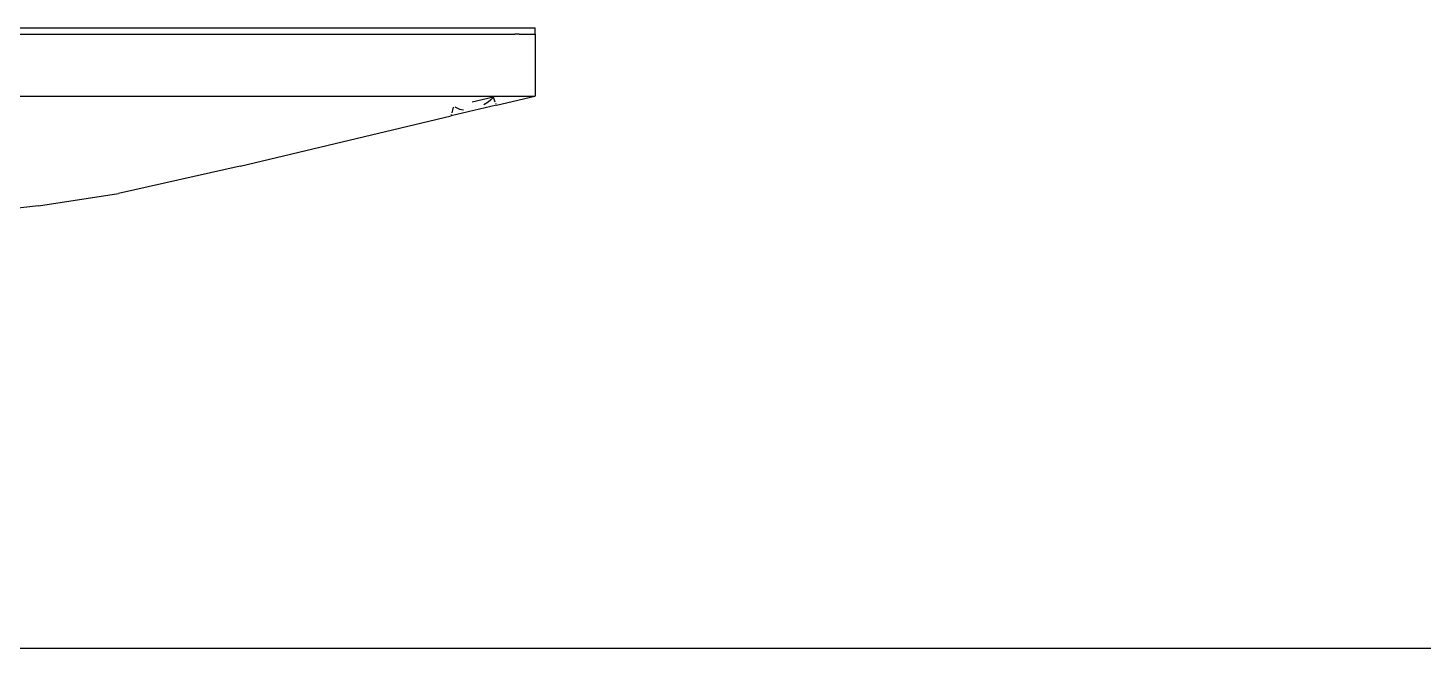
# Model space of a CAD drawing. Header units: millimetres. Extents: x 5625199 to 7433318, y -3316392 to -2552493.
# Drawn here: x 5806174.3 to 5806551.2, y -2586118.3 to -2585950.9 of the extents above; entities that cross this region are included whole.
import ezdxf

# ---------------------------------------------------------------- set-up
doc = ezdxf.new("R2010")
doc.units = ezdxf.units.MM
doc.layers.add('PL-活动家具', color=15, linetype='Continuous')

# ---------------------------------------------------------------- blocks, each defined once
blk = doc.blocks.new('GW21')
for p, q in [((5240085.88, -2566695.74), (5240676.33, -2566695.74)), ((5240470.03, -2566694.02), (5240687.33, -2566694.02)), ((5240676.33, -2566695.74), (5240681.83, -2566695.74)), ((5240683.02, -2566695.74), (5240681.83, -2566695.74)), ((5240683.02, -2566695.74), (5240687.33, -2566695.74)), ((5240687.33, -2566695.74), (5240687.33, -2566694.02)), ((5240687.33, -2566695.74), (5240687.33, -2566712.41)), ((5240077.82, -2566712.41), (5240687.23, -2566712.41)), ((5240676.82, -2566714.91), (5240664.62, -2566717.8)), ((5240676.09, -2566712.7), (5240670.29, -2566714.07)), ((5240674.58, -2566714.08), (5240673.46, -2566714.8)), ((5240675.33, -2566713.44), (5240674.58, -2566714.08)), ((5240676.09, -2566712.7), (5240675.33, -2566713.44)), ((5240676.53, -2566714.04), (5240676.09, -2566712.7)), ((5240676.73, -2566714.62), (5240676.67, -2566714.46)), ((5240676.82, -2566714.91), (5240676.77, -2566714.75)), ((5240676.82, -2566714.91), (5240687.23, -2566712.41)), ((5240687.33, -2566712.41), (5240687.23, -2566712.41)), ((5240607.63, -2566731.33), (5240664.62, -2566717.8)), ((5240664.62, -2566717.8), (5240664.66, -2566717.65)), ((5240664.7, -2566717.53), (5240664.74, -2566717.38)), ((5240664.86, -2566716.97), (5240665.29, -2566715.45)), ((5240665.59, -2566715.37), (5240666.11, -2566715.63)), ((5240666.11, -2566715.63), (5240666.86, -2566715.92)), ((5240666.86, -2566715.92), (5240667.98, -2566716.1)), ((5240607.63, -2566731.33), (5240574.79, -2566738.69)), ((5240553.18, -2566742.06), (5240574.79, -2566738.69)), ((5240553.18, -2566742.06), (5240522.59, -2566745.43)), ((5238927.85, -2566861.45), (5241578.25, -2566861.45))]:
    blk.add_line(p, q)

msp = doc.modelspace()

# ---------------------------------------------------------------- block references
at = {"layer": 'PL-活动家具', "color": 255}
msp.add_blockref('GW21', (565624, -19256.86), dxfattribs=at)

doc.saveas('drawing.dxf')
